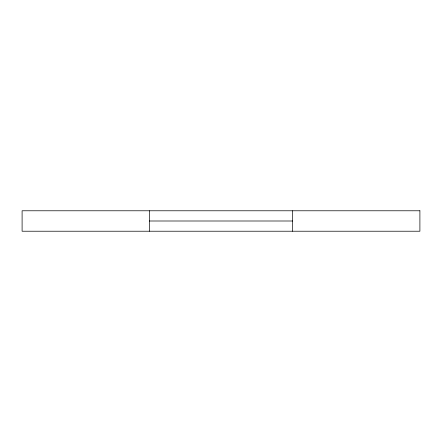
<?xml version="1.0" encoding="UTF-8"?>
<svg xmlns="http://www.w3.org/2000/svg" width="442" height="442" viewBox="0 0 442 442"><rect width="100%" height="100%" fill="white"/><g stroke="black" fill="none" stroke-linecap="round" stroke-linejoin="round"><path stroke-width="0.66" d="M149.435 221L292.565 221M292.565 210.779L292.565 231.221M149.435 210.779L149.435 231.221M419.9 210.779L22.1 210.779L22.1 231.221L419.9 231.221L419.9 210.779"/></g></svg>
